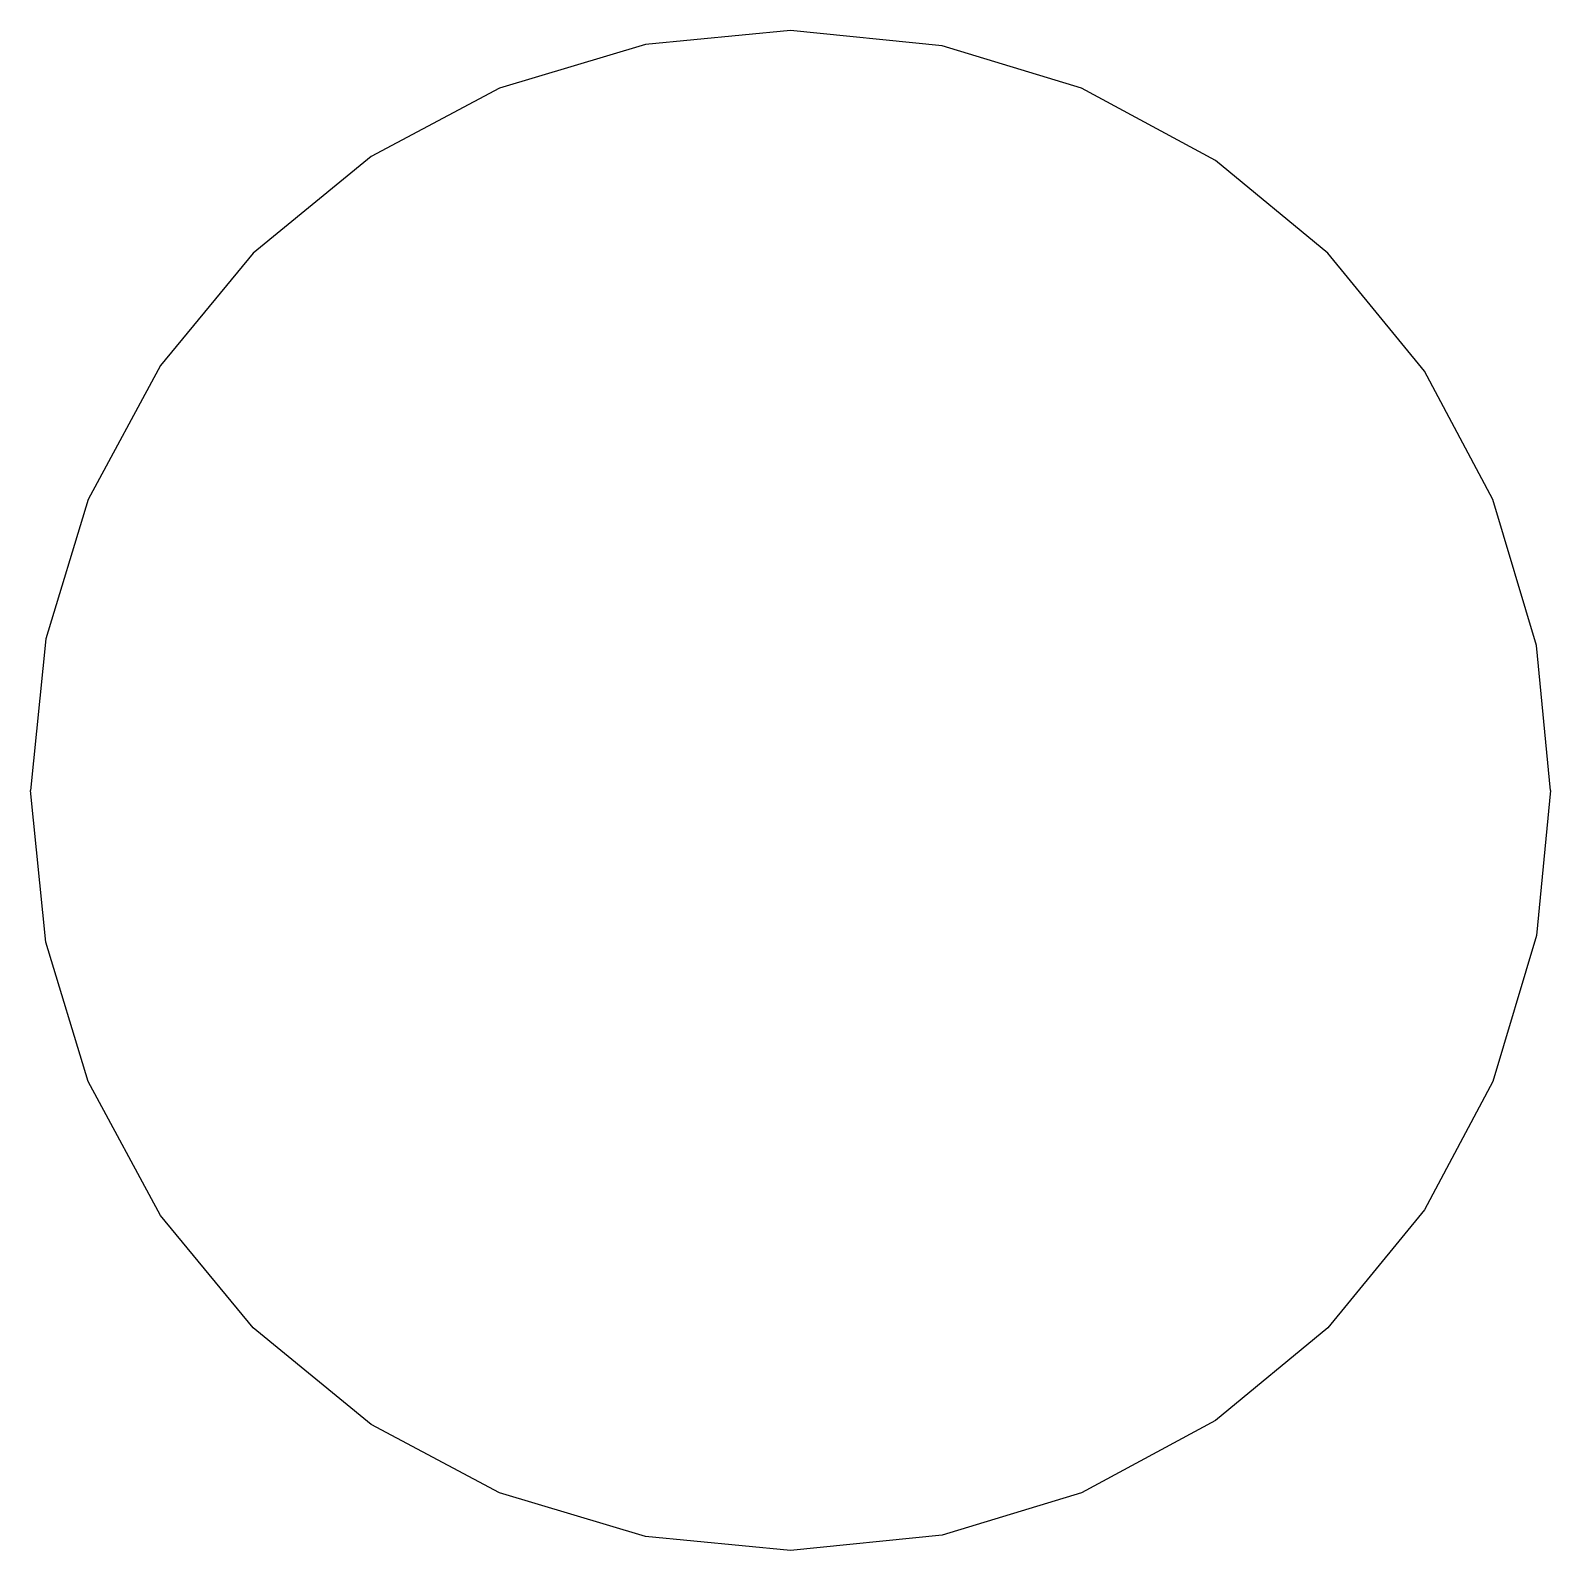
# Model space of a CAD drawing. Extents: x -1000 to 1000, y -1000 to 1000.
import ezdxf

# ---------------------------------------------------------------- set-up
doc = ezdxf.new("R2010")
doc.units = 0
doc.layers.get('0').update_dxf_attribs({"linetype": 'CONTINUOUS'})

msp = doc.modelspace()

# ---------------------------------------------------------------- linework, layer by layer
for p, q in [((0, 1000), (-190.8, 981.6)), ((199.4, 979.9), (0, 1000)), ((-190.8, 981.6), (-382.7, 923.9)), ((382.7, 923.9), (199.4, 979.9)), ((-382.7, 923.9), (-551.9, 833.9)), ((559.2, 829), (382.7, 923.9)), ((-551.9, 833.9), (-707.1, 707.1)), ((707.1, 707.1), (559.2, 829)), ((-707.1, 707.1), (-829, 559.2)), ((833.9, 551.9), (707.1, 707.1)), ((-829, 559.2), (-923.9, 382.7)), ((923.9, 382.7), (833.9, 551.9)), ((-923.9, 382.7), (-979.9, 199.4)), ((981.6, 190.8), (923.9, 382.7)), ((-979.9, 199.4), (-1000, 0)), ((1000, 0), (981.6, 190.8)), ((-979.9, -199.4), (-1000, 0)), ((1000, 0), (981.6, -190.8)), ((-923.9, -382.7), (-979.9, -199.4)), ((981.6, -190.8), (923.9, -382.7)), ((-829, -559.2), (-923.9, -382.7)), ((923.9, -382.7), (833.9, -551.9)), ((-707.1, -707.1), (-829, -559.2)), ((833.9, -551.9), (707.1, -707.1)), ((-551.9, -833.9), (-707.1, -707.1)), ((707.1, -707.1), (559.2, -829)), ((-382.7, -923.9), (-551.9, -833.9)), ((559.2, -829), (382.7, -923.9)), ((-190.8, -981.6), (-382.7, -923.9)), ((382.7, -923.9), (199.4, -979.9)), ((199.4, -979.9), (0, -1000)), ((0, -1000), (-190.8, -981.6))]:
    msp.add_line(p, q)

doc.saveas('drawing.dxf')
